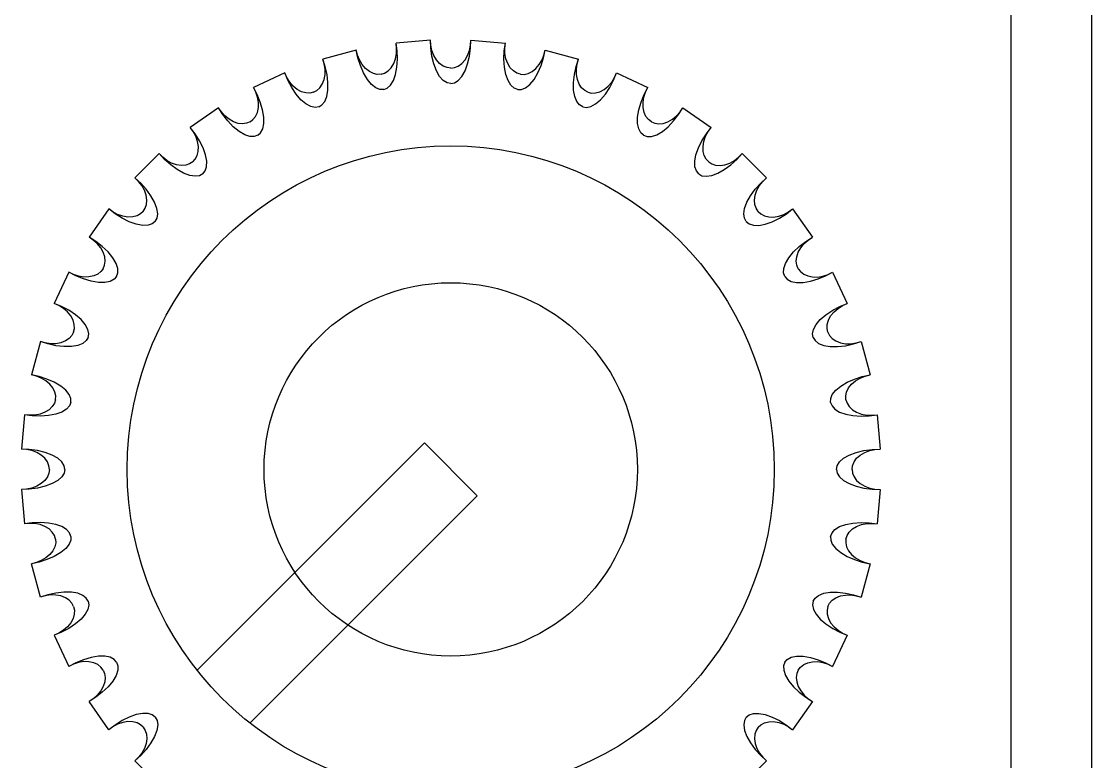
# Model space of a CAD drawing. Extents: x -615 to 711, y 0 to 128.
# Drawn here: x 43.4 to 60.6, y 28.8 to 40.7 of the extents above; entities that cross this region are included whole.
import ezdxf

# ---------------------------------------------------------------- set-up
doc = ezdxf.new("R2010")
doc.units = 0
doc.layers.add('DXF_EG_PANEL_1_0_MODEL_DX0', color=7, linetype='CONTINUOUS')
doc.layers.add('LAYER1', color=7, linetype='CONTINUOUS')

msp = doc.modelspace()

# ---------------------------------------------------------------- linework, layer by layer
at = {"layer": 'DXF_EG_PANEL_1_0_MODEL_DX0', "color": 178}
msp.add_line((60.6, 128.5), (60.6, 0), dxfattribs=at)
at = {"layer": 'LAYER1', "color": 7}
msp.add_line((59.3, 116.5), (59.3, 12), dxfattribs=at)
at = {"layer": 'LAYER1', "color": 178}
for p, q in [((49.975, 40.4), (49.422, 40.352)), ((49.975, 40.4), (49.422, 40.352)), ((50.625, 40.4), (51.178, 40.352)), ((50.625, 40.4), (51.178, 40.352)), ((48.782, 40.239), (48.245, 40.095)), ((48.782, 40.239), (48.245, 40.095)), ((51.818, 40.239), (52.355, 40.095)), ((51.818, 40.239), (52.355, 40.095)), ((47.635, 39.873), (47.131, 39.638)), ((47.635, 39.873), (47.131, 39.638)), ((52.965, 39.873), (53.469, 39.638)), ((52.965, 39.873), (53.469, 39.638)), ((46.569, 39.313), (46.114, 38.995)), ((46.569, 39.313), (46.114, 38.995)), ((54.031, 39.313), (54.486, 38.995)), ((54.031, 39.313), (54.486, 38.995)), ((45.616, 38.577), (45.223, 38.184)), ((45.616, 38.577), (45.223, 38.184)), ((54.984, 38.577), (55.377, 38.184)), ((54.984, 38.577), (55.377, 38.184)), ((44.805, 37.686), (44.487, 37.231)), ((44.805, 37.686), (44.487, 37.231)), ((55.795, 37.686), (56.113, 37.231)), ((55.795, 37.686), (56.113, 37.231)), ((44.162, 36.669), (43.927, 36.165)), ((44.162, 36.669), (43.927, 36.165)), ((56.438, 36.669), (56.673, 36.165)), ((56.438, 36.669), (56.673, 36.165)), ((43.705, 35.555), (43.561, 35.018)), ((43.705, 35.555), (43.561, 35.018)), ((56.895, 35.555), (57.039, 35.018)), ((56.895, 35.555), (57.039, 35.018)), ((43.448, 34.378), (43.4, 33.825)), ((43.448, 34.378), (43.4, 33.825)), ((57.152, 34.378), (57.2, 33.825)), ((57.152, 34.378), (57.2, 33.825)), ((49.876, 33.924), (46.223, 30.272)), ((49.876, 33.924), (50.724, 33.076)), ((43.4, 33.175), (43.448, 32.622)), ((43.4, 33.175), (43.448, 32.622)), ((50.724, 33.076), (47.072, 29.423)), ((57.2, 33.175), (57.152, 32.622)), ((57.2, 33.175), (57.152, 32.622)), ((43.705, 31.445), (43.561, 31.982)), ((43.705, 31.445), (43.561, 31.982)), ((57.039, 31.982), (56.895, 31.445)), ((57.039, 31.982), (56.895, 31.445)), ((43.927, 30.835), (44.162, 30.331)), ((43.927, 30.835), (44.162, 30.331)), ((56.673, 30.835), (56.438, 30.331)), ((56.673, 30.835), (56.438, 30.331)), ((44.805, 29.314), (44.487, 29.769)), ((44.805, 29.314), (44.487, 29.769)), ((56.113, 29.769), (55.795, 29.314)), ((56.113, 29.769), (55.795, 29.314)), ((45.616, 28.423), (45.223, 28.816)), ((45.616, 28.423), (45.223, 28.816)), ((55.377, 28.816), (54.984, 28.423)), ((55.377, 28.816), (54.984, 28.423))]:
    msp.add_line(p, q, dxfattribs=at)
for points in [[(49.18, 39.852, 0), (49.237, 39.87, 0), (49.292, 39.904, 0), (49.342, 39.955, 0), (49.383, 40.022, 0), (49.412, 40.1, 0), (49.428, 40.185, 0), (49.431, 40.27, 0), (49.422, 40.352, 0)], [(49.18, 39.852, 0), (49.237, 39.87, 0), (49.292, 39.904, 0), (49.342, 39.955, 0), (49.383, 40.022, 0), (49.412, 40.1, 0), (49.428, 40.185, 0), (49.431, 40.27, 0), (49.422, 40.352, 0)], [(49.223, 39.606, 0), (49.28, 39.628, 0), (49.333, 39.675, 0), (49.379, 39.749, 0), (49.414, 39.848, 0), (49.436, 39.965, 0), (49.444, 40.094, 0), (49.439, 40.225, 0), (49.422, 40.352, 0)], [(49.223, 39.606, 0), (49.28, 39.628, 0), (49.333, 39.675, 0), (49.379, 39.749, 0), (49.414, 39.848, 0), (49.436, 39.965, 0), (49.444, 40.094, 0), (49.439, 40.225, 0), (49.422, 40.352, 0)], [(50.3, 39.7, 0), (50.241, 39.712, 0), (50.18, 39.749, 0), (50.122, 39.814, 0), (50.07, 39.905, 0), (50.028, 40.017, 0), (49.998, 40.142, 0), (49.98, 40.273, 0), (49.975, 40.4, 0)], [(50.3, 39.95, 0), (50.241, 39.958, 0), (50.18, 39.982, 0), (50.122, 40.023, 0), (50.07, 40.082, 0), (50.028, 40.154, 0), (49.998, 40.234, 0), (49.98, 40.318, 0), (49.975, 40.4, 0)], [(50.3, 39.7, 0), (50.241, 39.712, 0), (50.18, 39.749, 0), (50.122, 39.814, 0), (50.07, 39.905, 0), (50.028, 40.017, 0), (49.998, 40.142, 0), (49.98, 40.273, 0), (49.975, 40.4, 0)], [(50.3, 39.95, 0), (50.241, 39.958, 0), (50.18, 39.982, 0), (50.122, 40.023, 0), (50.07, 40.082, 0), (50.028, 40.154, 0), (49.998, 40.234, 0), (49.98, 40.318, 0), (49.975, 40.4, 0)], [(50.3, 39.7, 0), (50.359, 39.712, 0), (50.42, 39.749, 0), (50.478, 39.814, 0), (50.53, 39.905, 0), (50.572, 40.017, 0), (50.602, 40.142, 0), (50.62, 40.273, 0), (50.625, 40.4, 0)], [(50.3, 39.95, 0), (50.359, 39.958, 0), (50.42, 39.982, 0), (50.478, 40.023, 0), (50.53, 40.082, 0), (50.572, 40.154, 0), (50.602, 40.234, 0), (50.62, 40.318, 0), (50.625, 40.4, 0)], [(50.3, 39.7, 0), (50.359, 39.712, 0), (50.42, 39.749, 0), (50.478, 39.814, 0), (50.53, 39.905, 0), (50.572, 40.017, 0), (50.602, 40.142, 0), (50.62, 40.273, 0), (50.625, 40.4, 0)], [(50.3, 39.95, 0), (50.359, 39.958, 0), (50.42, 39.982, 0), (50.478, 40.023, 0), (50.53, 40.082, 0), (50.572, 40.154, 0), (50.602, 40.234, 0), (50.62, 40.318, 0), (50.625, 40.4, 0)], [(51.377, 39.606, 0), (51.32, 39.628, 0), (51.267, 39.675, 0), (51.221, 39.749, 0), (51.186, 39.848, 0), (51.164, 39.965, 0), (51.156, 40.094, 0), (51.161, 40.225, 0), (51.178, 40.352, 0)], [(51.377, 39.606, 0), (51.32, 39.628, 0), (51.267, 39.675, 0), (51.221, 39.749, 0), (51.186, 39.848, 0), (51.164, 39.965, 0), (51.156, 40.094, 0), (51.161, 40.225, 0), (51.178, 40.352, 0)], [(51.42, 39.852, 0), (51.363, 39.87, 0), (51.308, 39.904, 0), (51.258, 39.955, 0), (51.217, 40.022, 0), (51.188, 40.1, 0), (51.172, 40.185, 0), (51.169, 40.27, 0), (51.178, 40.352, 0)], [(51.42, 39.852, 0), (51.363, 39.87, 0), (51.308, 39.904, 0), (51.258, 39.955, 0), (51.217, 40.022, 0), (51.188, 40.1, 0), (51.172, 40.185, 0), (51.169, 40.27, 0), (51.178, 40.352, 0)], [(48.094, 39.561, 0), (48.147, 39.588, 0), (48.196, 39.632, 0), (48.236, 39.691, 0), (48.265, 39.764, 0), (48.28, 39.846, 0), (48.281, 39.932, 0), (48.268, 40.016, 0), (48.245, 40.095, 0)], [(48.094, 39.561, 0), (48.147, 39.588, 0), (48.196, 39.632, 0), (48.236, 39.691, 0), (48.265, 39.764, 0), (48.28, 39.846, 0), (48.281, 39.932, 0), (48.268, 40.016, 0), (48.245, 40.095, 0)], [(48.179, 39.326, 0), (48.231, 39.357, 0), (48.275, 39.413, 0), (48.308, 39.494, 0), (48.325, 39.597, 0), (48.327, 39.717, 0), (48.312, 39.845, 0), (48.284, 39.974, 0), (48.245, 40.095, 0)], [(48.179, 39.326, 0), (48.231, 39.357, 0), (48.275, 39.413, 0), (48.308, 39.494, 0), (48.325, 39.597, 0), (48.327, 39.717, 0), (48.312, 39.845, 0), (48.284, 39.974, 0), (48.245, 40.095, 0)], [(49.223, 39.606, 0), (49.163, 39.607, 0), (49.097, 39.633, 0), (49.028, 39.687, 0), (48.961, 39.768, 0), (48.9, 39.871, 0), (48.849, 39.989, 0), (48.809, 40.114, 0), (48.782, 40.239, 0)], [(49.18, 39.852, 0), (49.12, 39.849, 0), (49.057, 39.862, 0), (48.992, 39.893, 0), (48.931, 39.942, 0), (48.877, 40.006, 0), (48.833, 40.08, 0), (48.801, 40.159, 0), (48.782, 40.239, 0)], [(49.223, 39.606, 0), (49.163, 39.607, 0), (49.097, 39.633, 0), (49.028, 39.687, 0), (48.961, 39.768, 0), (48.9, 39.871, 0), (48.849, 39.989, 0), (48.809, 40.114, 0), (48.782, 40.239, 0)], [(49.18, 39.852, 0), (49.12, 39.849, 0), (49.057, 39.862, 0), (48.992, 39.893, 0), (48.931, 39.942, 0), (48.877, 40.006, 0), (48.833, 40.08, 0), (48.801, 40.159, 0), (48.782, 40.239, 0)], [(51.377, 39.606, 0), (51.437, 39.607, 0), (51.503, 39.633, 0), (51.572, 39.687, 0), (51.639, 39.768, 0), (51.7, 39.871, 0), (51.751, 39.989, 0), (51.791, 40.114, 0), (51.818, 40.239, 0)], [(51.377, 39.606, 0), (51.437, 39.607, 0), (51.503, 39.633, 0), (51.572, 39.687, 0), (51.639, 39.768, 0), (51.7, 39.871, 0), (51.751, 39.989, 0), (51.791, 40.114, 0), (51.818, 40.239, 0)], [(51.42, 39.852, 0), (51.48, 39.849, 0), (51.543, 39.862, 0), (51.608, 39.893, 0), (51.669, 39.942, 0), (51.723, 40.006, 0), (51.767, 40.08, 0), (51.799, 40.159, 0), (51.818, 40.239, 0)], [(51.42, 39.852, 0), (51.48, 39.849, 0), (51.543, 39.862, 0), (51.608, 39.893, 0), (51.669, 39.942, 0), (51.723, 40.006, 0), (51.767, 40.08, 0), (51.799, 40.159, 0), (51.818, 40.239, 0)], [(52.421, 39.326, 0), (52.369, 39.357, 0), (52.325, 39.413, 0), (52.292, 39.494, 0), (52.275, 39.597, 0), (52.273, 39.717, 0), (52.288, 39.845, 0), (52.316, 39.974, 0), (52.355, 40.095, 0)], [(52.421, 39.326, 0), (52.369, 39.357, 0), (52.325, 39.413, 0), (52.292, 39.494, 0), (52.275, 39.597, 0), (52.273, 39.717, 0), (52.288, 39.845, 0), (52.316, 39.974, 0), (52.355, 40.095, 0)], [(52.506, 39.561, 0), (52.453, 39.588, 0), (52.404, 39.632, 0), (52.364, 39.691, 0), (52.335, 39.764, 0), (52.32, 39.846, 0), (52.319, 39.932, 0), (52.332, 40.016, 0), (52.355, 40.095, 0)], [(52.506, 39.561, 0), (52.453, 39.588, 0), (52.404, 39.632, 0), (52.364, 39.691, 0), (52.335, 39.764, 0), (52.32, 39.846, 0), (52.319, 39.932, 0), (52.332, 40.016, 0), (52.355, 40.095, 0)], [(48.179, 39.326, 0), (48.12, 39.317, 0), (48.05, 39.331, 0), (47.973, 39.373, 0), (47.893, 39.44, 0), (47.815, 39.531, 0), (47.744, 39.639, 0), (47.683, 39.755, 0), (47.635, 39.873, 0)], [(48.094, 39.561, 0), (48.036, 39.548, 0), (47.971, 39.55, 0), (47.902, 39.569, 0), (47.833, 39.606, 0), (47.769, 39.66, 0), (47.713, 39.725, 0), (47.668, 39.798, 0), (47.635, 39.873, 0)], [(48.179, 39.326, 0), (48.12, 39.317, 0), (48.05, 39.331, 0), (47.973, 39.373, 0), (47.893, 39.44, 0), (47.815, 39.531, 0), (47.744, 39.639, 0), (47.683, 39.755, 0), (47.635, 39.873, 0)], [(48.094, 39.561, 0), (48.036, 39.548, 0), (47.971, 39.55, 0), (47.902, 39.569, 0), (47.833, 39.606, 0), (47.769, 39.66, 0), (47.713, 39.725, 0), (47.668, 39.798, 0), (47.635, 39.873, 0)], [(52.421, 39.326, 0), (52.48, 39.317, 0), (52.55, 39.331, 0), (52.627, 39.373, 0), (52.707, 39.44, 0), (52.785, 39.531, 0), (52.856, 39.639, 0), (52.917, 39.755, 0), (52.965, 39.873, 0)], [(52.421, 39.326, 0), (52.48, 39.317, 0), (52.55, 39.331, 0), (52.627, 39.373, 0), (52.707, 39.44, 0), (52.785, 39.531, 0), (52.856, 39.639, 0), (52.917, 39.755, 0), (52.965, 39.873, 0)], [(52.506, 39.561, 0), (52.564, 39.548, 0), (52.629, 39.55, 0), (52.698, 39.569, 0), (52.767, 39.606, 0), (52.831, 39.66, 0), (52.887, 39.725, 0), (52.932, 39.798, 0), (52.965, 39.873, 0)], [(52.506, 39.561, 0), (52.564, 39.548, 0), (52.629, 39.55, 0), (52.698, 39.569, 0), (52.767, 39.606, 0), (52.831, 39.66, 0), (52.887, 39.725, 0), (52.932, 39.798, 0), (52.965, 39.873, 0)], [(47.075, 39.086, 0), (47.122, 39.122, 0), (47.163, 39.173, 0), (47.192, 39.238, 0), (47.208, 39.315, 0), (47.209, 39.398, 0), (47.194, 39.483, 0), (47.168, 39.564, 0), (47.131, 39.638, 0)], [(47.075, 39.086, 0), (47.122, 39.122, 0), (47.163, 39.173, 0), (47.192, 39.238, 0), (47.208, 39.315, 0), (47.209, 39.398, 0), (47.194, 39.483, 0), (47.168, 39.564, 0), (47.131, 39.638, 0)], [(47.2, 38.869, 0), (47.245, 38.909, 0), (47.279, 38.972, 0), (47.297, 39.057, 0), (47.296, 39.162, 0), (47.277, 39.28, 0), (47.24, 39.404, 0), (47.19, 39.525, 0), (47.131, 39.638, 0)], [(47.2, 38.869, 0), (47.245, 38.909, 0), (47.279, 38.972, 0), (47.297, 39.057, 0), (47.296, 39.162, 0), (47.277, 39.28, 0), (47.24, 39.404, 0), (47.19, 39.525, 0), (47.131, 39.638, 0)], [(53.4, 38.869, 0), (53.355, 38.909, 0), (53.321, 38.972, 0), (53.303, 39.057, 0), (53.304, 39.162, 0), (53.323, 39.28, 0), (53.36, 39.404, 0), (53.41, 39.525, 0), (53.469, 39.638, 0)], [(53.4, 38.869, 0), (53.355, 38.909, 0), (53.321, 38.972, 0), (53.303, 39.057, 0), (53.304, 39.162, 0), (53.323, 39.28, 0), (53.36, 39.404, 0), (53.41, 39.525, 0), (53.469, 39.638, 0)], [(53.525, 39.086, 0), (53.478, 39.122, 0), (53.437, 39.173, 0), (53.408, 39.238, 0), (53.392, 39.315, 0), (53.391, 39.398, 0), (53.406, 39.483, 0), (53.432, 39.564, 0), (53.469, 39.638, 0)], [(53.525, 39.086, 0), (53.478, 39.122, 0), (53.437, 39.173, 0), (53.408, 39.238, 0), (53.392, 39.315, 0), (53.391, 39.398, 0), (53.406, 39.483, 0), (53.432, 39.564, 0), (53.469, 39.638, 0)], [(47.2, 38.869, 0), (47.143, 38.85, 0), (47.072, 38.852, 0), (46.989, 38.879, 0), (46.898, 38.932, 0), (46.806, 39.008, 0), (46.717, 39.101, 0), (46.637, 39.206, 0), (46.569, 39.313, 0)], [(47.075, 39.086, 0), (47.02, 39.063, 0), (46.956, 39.053, 0), (46.884, 39.061, 0), (46.81, 39.085, 0), (46.738, 39.126, 0), (46.671, 39.181, 0), (46.614, 39.245, 0), (46.569, 39.313, 0)], [(47.2, 38.869, 0), (47.143, 38.85, 0), (47.072, 38.852, 0), (46.989, 38.879, 0), (46.898, 38.932, 0), (46.806, 39.008, 0), (46.717, 39.101, 0), (46.637, 39.206, 0), (46.569, 39.313, 0)], [(47.075, 39.086, 0), (47.02, 39.063, 0), (46.956, 39.053, 0), (46.884, 39.061, 0), (46.81, 39.085, 0), (46.738, 39.126, 0), (46.671, 39.181, 0), (46.614, 39.245, 0), (46.569, 39.313, 0)], [(53.4, 38.869, 0), (53.457, 38.85, 0), (53.528, 38.852, 0), (53.611, 38.879, 0), (53.702, 38.932, 0), (53.794, 39.008, 0), (53.883, 39.101, 0), (53.963, 39.206, 0), (54.031, 39.313, 0)], [(53.4, 38.869, 0), (53.457, 38.85, 0), (53.528, 38.852, 0), (53.611, 38.879, 0), (53.702, 38.932, 0), (53.794, 39.008, 0), (53.883, 39.101, 0), (53.963, 39.206, 0), (54.031, 39.313, 0)], [(53.525, 39.086, 0), (53.58, 39.063, 0), (53.644, 39.053, 0), (53.716, 39.061, 0), (53.79, 39.085, 0), (53.862, 39.126, 0), (53.929, 39.181, 0), (53.986, 39.245, 0), (54.031, 39.313, 0)], [(53.525, 39.086, 0), (53.58, 39.063, 0), (53.644, 39.053, 0), (53.716, 39.061, 0), (53.79, 39.085, 0), (53.862, 39.126, 0), (53.929, 39.181, 0), (53.986, 39.245, 0), (54.031, 39.313, 0)], [(46.315, 38.249, 0), (46.352, 38.296, 0), (46.375, 38.364, 0), (46.378, 38.451, 0), (46.359, 38.554, 0), (46.319, 38.667, 0), (46.262, 38.783, 0), (46.191, 38.894, 0), (46.114, 38.995, 0)], [(46.154, 38.441, 0), (46.194, 38.485, 0), (46.225, 38.542, 0), (46.243, 38.611, 0), (46.245, 38.69, 0), (46.231, 38.772, 0), (46.203, 38.853, 0), (46.162, 38.928, 0), (46.114, 38.995, 0)], [(46.315, 38.249, 0), (46.352, 38.296, 0), (46.375, 38.364, 0), (46.378, 38.451, 0), (46.359, 38.554, 0), (46.319, 38.667, 0), (46.262, 38.783, 0), (46.191, 38.894, 0), (46.114, 38.995, 0)], [(46.154, 38.441, 0), (46.194, 38.485, 0), (46.225, 38.542, 0), (46.243, 38.611, 0), (46.245, 38.69, 0), (46.231, 38.772, 0), (46.203, 38.853, 0), (46.162, 38.928, 0), (46.114, 38.995, 0)], [(54.285, 38.249, 0), (54.248, 38.296, 0), (54.225, 38.364, 0), (54.222, 38.451, 0), (54.241, 38.554, 0), (54.281, 38.667, 0), (54.338, 38.783, 0), (54.409, 38.894, 0), (54.486, 38.995, 0)], [(54.285, 38.249, 0), (54.248, 38.296, 0), (54.225, 38.364, 0), (54.222, 38.451, 0), (54.241, 38.554, 0), (54.281, 38.667, 0), (54.338, 38.783, 0), (54.409, 38.894, 0), (54.486, 38.995, 0)], [(54.446, 38.441, 0), (54.406, 38.485, 0), (54.375, 38.542, 0), (54.357, 38.611, 0), (54.355, 38.69, 0), (54.369, 38.772, 0), (54.397, 38.853, 0), (54.438, 38.928, 0), (54.486, 38.995, 0)], [(54.446, 38.441, 0), (54.406, 38.485, 0), (54.375, 38.542, 0), (54.357, 38.611, 0), (54.355, 38.69, 0), (54.369, 38.772, 0), (54.397, 38.853, 0), (54.438, 38.928, 0), (54.486, 38.995, 0)], [(46.315, 38.249, 0), (46.262, 38.22, 0), (46.192, 38.21, 0), (46.105, 38.223, 0), (46.007, 38.259, 0), (45.903, 38.318, 0), (45.799, 38.394, 0), (45.702, 38.483, 0), (45.616, 38.577, 0)], [(46.154, 38.441, 0), (46.104, 38.409, 0), (46.042, 38.388, 0), (45.971, 38.383, 0), (45.893, 38.394, 0), (45.815, 38.422, 0), (45.74, 38.465, 0), (45.673, 38.518, 0), (45.616, 38.577, 0)], [(46.315, 38.249, 0), (46.262, 38.22, 0), (46.192, 38.21, 0), (46.105, 38.223, 0), (46.007, 38.259, 0), (45.903, 38.318, 0), (45.799, 38.394, 0), (45.702, 38.483, 0), (45.616, 38.577, 0)], [(46.154, 38.441, 0), (46.104, 38.409, 0), (46.042, 38.388, 0), (45.971, 38.383, 0), (45.893, 38.394, 0), (45.815, 38.422, 0), (45.74, 38.465, 0), (45.673, 38.518, 0), (45.616, 38.577, 0)], [(54.285, 38.249, 0), (54.338, 38.22, 0), (54.408, 38.21, 0), (54.495, 38.223, 0), (54.593, 38.259, 0), (54.697, 38.318, 0), (54.801, 38.394, 0), (54.898, 38.483, 0), (54.984, 38.577, 0)], [(54.285, 38.249, 0), (54.338, 38.22, 0), (54.408, 38.21, 0), (54.495, 38.223, 0), (54.593, 38.259, 0), (54.697, 38.318, 0), (54.801, 38.394, 0), (54.898, 38.483, 0), (54.984, 38.577, 0)], [(54.446, 38.441, 0), (54.496, 38.409, 0), (54.558, 38.388, 0), (54.629, 38.383, 0), (54.707, 38.394, 0), (54.785, 38.422, 0), (54.86, 38.465, 0), (54.927, 38.518, 0), (54.984, 38.577, 0)], [(54.446, 38.441, 0), (54.496, 38.409, 0), (54.558, 38.388, 0), (54.629, 38.383, 0), (54.707, 38.394, 0), (54.785, 38.422, 0), (54.86, 38.465, 0), (54.927, 38.518, 0), (54.984, 38.577, 0)], [(45.551, 37.485, 0), (45.58, 37.538, 0), (45.59, 37.608, 0), (45.577, 37.695, 0), (45.541, 37.793, 0), (45.482, 37.897, 0), (45.406, 38.001, 0), (45.317, 38.098, 0), (45.223, 38.184, 0)], [(45.359, 37.646, 0), (45.391, 37.696, 0), (45.412, 37.758, 0), (45.417, 37.829, 0), (45.406, 37.907, 0), (45.378, 37.985, 0), (45.335, 38.06, 0), (45.282, 38.127, 0), (45.223, 38.184, 0)], [(45.551, 37.485, 0), (45.58, 37.538, 0), (45.59, 37.608, 0), (45.577, 37.695, 0), (45.541, 37.793, 0), (45.482, 37.897, 0), (45.406, 38.001, 0), (45.317, 38.098, 0), (45.223, 38.184, 0)], [(45.359, 37.646, 0), (45.391, 37.696, 0), (45.412, 37.758, 0), (45.417, 37.829, 0), (45.406, 37.907, 0), (45.378, 37.985, 0), (45.335, 38.06, 0), (45.282, 38.127, 0), (45.223, 38.184, 0)], [(55.049, 37.485, 0), (55.02, 37.538, 0), (55.01, 37.608, 0), (55.023, 37.695, 0), (55.059, 37.793, 0), (55.118, 37.897, 0), (55.194, 38.001, 0), (55.283, 38.098, 0), (55.377, 38.184, 0)], [(55.049, 37.485, 0), (55.02, 37.538, 0), (55.01, 37.608, 0), (55.023, 37.695, 0), (55.059, 37.793, 0), (55.118, 37.897, 0), (55.194, 38.001, 0), (55.283, 38.098, 0), (55.377, 38.184, 0)], [(55.241, 37.646, 0), (55.209, 37.696, 0), (55.188, 37.758, 0), (55.183, 37.829, 0), (55.194, 37.907, 0), (55.222, 37.985, 0), (55.265, 38.06, 0), (55.318, 38.127, 0), (55.377, 38.184, 0)], [(55.241, 37.646, 0), (55.209, 37.696, 0), (55.188, 37.758, 0), (55.183, 37.829, 0), (55.194, 37.907, 0), (55.222, 37.985, 0), (55.265, 38.06, 0), (55.318, 38.127, 0), (55.377, 38.184, 0)], [(45.551, 37.485, 0), (45.504, 37.448, 0), (45.436, 37.425, 0), (45.349, 37.422, 0), (45.246, 37.441, 0), (45.133, 37.481, 0), (45.017, 37.538, 0), (44.906, 37.609, 0), (44.805, 37.686, 0)], [(45.359, 37.646, 0), (45.315, 37.606, 0), (45.258, 37.575, 0), (45.189, 37.557, 0), (45.11, 37.555, 0), (45.028, 37.569, 0), (44.947, 37.597, 0), (44.872, 37.638, 0), (44.805, 37.686, 0)], [(45.551, 37.485, 0), (45.504, 37.448, 0), (45.436, 37.425, 0), (45.349, 37.422, 0), (45.246, 37.441, 0), (45.133, 37.481, 0), (45.017, 37.538, 0), (44.906, 37.609, 0), (44.805, 37.686, 0)], [(45.359, 37.646, 0), (45.315, 37.606, 0), (45.258, 37.575, 0), (45.189, 37.557, 0), (45.11, 37.555, 0), (45.028, 37.569, 0), (44.947, 37.597, 0), (44.872, 37.638, 0), (44.805, 37.686, 0)], [(55.049, 37.485, 0), (55.096, 37.448, 0), (55.164, 37.425, 0), (55.251, 37.422, 0), (55.354, 37.441, 0), (55.467, 37.481, 0), (55.583, 37.538, 0), (55.694, 37.609, 0), (55.795, 37.686, 0)], [(55.049, 37.485, 0), (55.096, 37.448, 0), (55.164, 37.425, 0), (55.251, 37.422, 0), (55.354, 37.441, 0), (55.467, 37.481, 0), (55.583, 37.538, 0), (55.694, 37.609, 0), (55.795, 37.686, 0)], [(55.241, 37.646, 0), (55.285, 37.606, 0), (55.342, 37.575, 0), (55.411, 37.557, 0), (55.49, 37.555, 0), (55.572, 37.569, 0), (55.653, 37.597, 0), (55.728, 37.638, 0), (55.795, 37.686, 0)], [(55.241, 37.646, 0), (55.285, 37.606, 0), (55.342, 37.575, 0), (55.411, 37.557, 0), (55.49, 37.555, 0), (55.572, 37.569, 0), (55.653, 37.597, 0), (55.728, 37.638, 0), (55.795, 37.686, 0)], [(44.931, 36.6, 0), (44.95, 36.657, 0), (44.948, 36.728, 0), (44.921, 36.811, 0), (44.868, 36.902, 0), (44.792, 36.994, 0), (44.699, 37.083, 0), (44.594, 37.163, 0), (44.487, 37.231, 0)], [(44.714, 36.725, 0), (44.737, 36.78, 0), (44.747, 36.844, 0), (44.739, 36.916, 0), (44.715, 36.99, 0), (44.674, 37.062, 0), (44.619, 37.129, 0), (44.555, 37.186, 0), (44.487, 37.231, 0)], [(44.931, 36.6, 0), (44.95, 36.657, 0), (44.948, 36.728, 0), (44.921, 36.811, 0), (44.868, 36.902, 0), (44.792, 36.994, 0), (44.699, 37.083, 0), (44.594, 37.163, 0), (44.487, 37.231, 0)], [(44.714, 36.725, 0), (44.737, 36.78, 0), (44.747, 36.844, 0), (44.739, 36.916, 0), (44.715, 36.99, 0), (44.674, 37.062, 0), (44.619, 37.129, 0), (44.555, 37.186, 0), (44.487, 37.231, 0)], [(55.669, 36.6, 0), (55.65, 36.657, 0), (55.652, 36.728, 0), (55.679, 36.811, 0), (55.732, 36.902, 0), (55.808, 36.994, 0), (55.901, 37.083, 0), (56.006, 37.163, 0), (56.113, 37.231, 0)], [(55.669, 36.6, 0), (55.65, 36.657, 0), (55.652, 36.728, 0), (55.679, 36.811, 0), (55.732, 36.902, 0), (55.808, 36.994, 0), (55.901, 37.083, 0), (56.006, 37.163, 0), (56.113, 37.231, 0)], [(55.886, 36.725, 0), (55.863, 36.78, 0), (55.853, 36.844, 0), (55.861, 36.916, 0), (55.885, 36.99, 0), (55.926, 37.062, 0), (55.981, 37.129, 0), (56.045, 37.186, 0), (56.113, 37.231, 0)], [(55.886, 36.725, 0), (55.863, 36.78, 0), (55.853, 36.844, 0), (55.861, 36.916, 0), (55.885, 36.99, 0), (55.926, 37.062, 0), (55.981, 37.129, 0), (56.045, 37.186, 0), (56.113, 37.231, 0)], [(44.714, 36.725, 0), (44.678, 36.678, 0), (44.627, 36.637, 0), (44.562, 36.608, 0), (44.485, 36.592, 0), (44.402, 36.591, 0), (44.317, 36.606, 0), (44.236, 36.632, 0), (44.162, 36.669, 0)], [(44.714, 36.725, 0), (44.678, 36.678, 0), (44.627, 36.637, 0), (44.562, 36.608, 0), (44.485, 36.592, 0), (44.402, 36.591, 0), (44.317, 36.606, 0), (44.236, 36.632, 0), (44.162, 36.669, 0)], [(44.931, 36.6, 0), (44.891, 36.555, 0), (44.828, 36.521, 0), (44.743, 36.503, 0), (44.638, 36.504, 0), (44.52, 36.523, 0), (44.396, 36.56, 0), (44.275, 36.61, 0), (44.162, 36.669, 0)], [(44.931, 36.6, 0), (44.891, 36.555, 0), (44.828, 36.521, 0), (44.743, 36.503, 0), (44.638, 36.504, 0), (44.52, 36.523, 0), (44.396, 36.56, 0), (44.275, 36.61, 0), (44.162, 36.669, 0)], [(55.669, 36.6, 0), (55.709, 36.555, 0), (55.772, 36.521, 0), (55.857, 36.503, 0), (55.962, 36.504, 0), (56.08, 36.523, 0), (56.204, 36.56, 0), (56.325, 36.61, 0), (56.438, 36.669, 0)], [(55.669, 36.6, 0), (55.709, 36.555, 0), (55.772, 36.521, 0), (55.857, 36.503, 0), (55.962, 36.504, 0), (56.08, 36.523, 0), (56.204, 36.56, 0), (56.325, 36.61, 0), (56.438, 36.669, 0)], [(55.886, 36.725, 0), (55.922, 36.678, 0), (55.973, 36.637, 0), (56.038, 36.608, 0), (56.115, 36.592, 0), (56.198, 36.591, 0), (56.283, 36.606, 0), (56.364, 36.632, 0), (56.438, 36.669, 0)], [(55.886, 36.725, 0), (55.922, 36.678, 0), (55.973, 36.637, 0), (56.038, 36.608, 0), (56.115, 36.592, 0), (56.198, 36.591, 0), (56.283, 36.606, 0), (56.364, 36.632, 0), (56.438, 36.669, 0)], [(44.474, 35.621, 0), (44.483, 35.68, 0), (44.469, 35.75, 0), (44.427, 35.827, 0), (44.36, 35.907, 0), (44.269, 35.985, 0), (44.161, 36.056, 0), (44.045, 36.117, 0), (43.927, 36.165, 0)], [(44.239, 35.706, 0), (44.252, 35.764, 0), (44.25, 35.829, 0), (44.231, 35.898, 0), (44.194, 35.967, 0), (44.14, 36.031, 0), (44.075, 36.087, 0), (44.002, 36.132, 0), (43.927, 36.165, 0)], [(44.474, 35.621, 0), (44.483, 35.68, 0), (44.469, 35.75, 0), (44.427, 35.827, 0), (44.36, 35.907, 0), (44.269, 35.985, 0), (44.161, 36.056, 0), (44.045, 36.117, 0), (43.927, 36.165, 0)], [(44.239, 35.706, 0), (44.252, 35.764, 0), (44.25, 35.829, 0), (44.231, 35.898, 0), (44.194, 35.967, 0), (44.14, 36.031, 0), (44.075, 36.087, 0), (44.002, 36.132, 0), (43.927, 36.165, 0)], [(56.126, 35.621, 0), (56.117, 35.68, 0), (56.131, 35.75, 0), (56.173, 35.827, 0), (56.24, 35.907, 0), (56.331, 35.985, 0), (56.439, 36.056, 0), (56.555, 36.117, 0), (56.673, 36.165, 0)], [(56.126, 35.621, 0), (56.117, 35.68, 0), (56.131, 35.75, 0), (56.173, 35.827, 0), (56.24, 35.907, 0), (56.331, 35.985, 0), (56.439, 36.056, 0), (56.555, 36.117, 0), (56.673, 36.165, 0)], [(56.361, 35.706, 0), (56.348, 35.764, 0), (56.35, 35.829, 0), (56.369, 35.898, 0), (56.406, 35.967, 0), (56.46, 36.031, 0), (56.525, 36.087, 0), (56.598, 36.132, 0), (56.673, 36.165, 0)], [(56.361, 35.706, 0), (56.348, 35.764, 0), (56.35, 35.829, 0), (56.369, 35.898, 0), (56.406, 35.967, 0), (56.46, 36.031, 0), (56.525, 36.087, 0), (56.598, 36.132, 0), (56.673, 36.165, 0)], [(44.239, 35.706, 0), (44.212, 35.653, 0), (44.168, 35.604, 0), (44.109, 35.564, 0), (44.036, 35.535, 0), (43.954, 35.52, 0), (43.868, 35.519, 0), (43.784, 35.532, 0), (43.705, 35.555, 0)], [(44.239, 35.706, 0), (44.212, 35.653, 0), (44.168, 35.604, 0), (44.109, 35.564, 0), (44.036, 35.535, 0), (43.954, 35.52, 0), (43.868, 35.519, 0), (43.784, 35.532, 0), (43.705, 35.555, 0)], [(44.474, 35.621, 0), (44.443, 35.569, 0), (44.387, 35.525, 0), (44.306, 35.492, 0), (44.203, 35.475, 0), (44.083, 35.473, 0), (43.955, 35.488, 0), (43.826, 35.516, 0), (43.705, 35.555, 0)], [(44.474, 35.621, 0), (44.443, 35.569, 0), (44.387, 35.525, 0), (44.306, 35.492, 0), (44.203, 35.475, 0), (44.083, 35.473, 0), (43.955, 35.488, 0), (43.826, 35.516, 0), (43.705, 35.555, 0)], [(56.126, 35.621, 0), (56.157, 35.569, 0), (56.213, 35.525, 0), (56.294, 35.492, 0), (56.397, 35.475, 0), (56.517, 35.473, 0), (56.645, 35.488, 0), (56.774, 35.516, 0), (56.895, 35.555, 0)], [(56.126, 35.621, 0), (56.157, 35.569, 0), (56.213, 35.525, 0), (56.294, 35.492, 0), (56.397, 35.475, 0), (56.517, 35.473, 0), (56.645, 35.488, 0), (56.774, 35.516, 0), (56.895, 35.555, 0)], [(56.361, 35.706, 0), (56.388, 35.653, 0), (56.432, 35.604, 0), (56.491, 35.564, 0), (56.564, 35.535, 0), (56.646, 35.52, 0), (56.732, 35.519, 0), (56.816, 35.532, 0), (56.895, 35.555, 0)], [(56.361, 35.706, 0), (56.388, 35.653, 0), (56.432, 35.604, 0), (56.491, 35.564, 0), (56.564, 35.535, 0), (56.646, 35.52, 0), (56.732, 35.519, 0), (56.816, 35.532, 0), (56.895, 35.555, 0)], [(44.194, 34.577, 0), (44.193, 34.637, 0), (44.167, 34.703, 0), (44.113, 34.772, 0), (44.032, 34.839, 0), (43.929, 34.9, 0), (43.811, 34.951, 0), (43.686, 34.991, 0), (43.561, 35.018, 0)], [(43.948, 34.62, 0), (43.951, 34.68, 0), (43.938, 34.743, 0), (43.907, 34.808, 0), (43.858, 34.869, 0), (43.794, 34.923, 0), (43.72, 34.967, 0), (43.641, 34.999, 0), (43.561, 35.018, 0)], [(44.194, 34.577, 0), (44.193, 34.637, 0), (44.167, 34.703, 0), (44.113, 34.772, 0), (44.032, 34.839, 0), (43.929, 34.9, 0), (43.811, 34.951, 0), (43.686, 34.991, 0), (43.561, 35.018, 0)], [(43.948, 34.62, 0), (43.951, 34.68, 0), (43.938, 34.743, 0), (43.907, 34.808, 0), (43.858, 34.869, 0), (43.794, 34.923, 0), (43.72, 34.967, 0), (43.641, 34.999, 0), (43.561, 35.018, 0)], [(56.406, 34.577, 0), (56.407, 34.637, 0), (56.433, 34.703, 0), (56.487, 34.772, 0), (56.568, 34.839, 0), (56.671, 34.9, 0), (56.789, 34.951, 0), (56.914, 34.991, 0), (57.039, 35.018, 0)], [(56.406, 34.577, 0), (56.407, 34.637, 0), (56.433, 34.703, 0), (56.487, 34.772, 0), (56.568, 34.839, 0), (56.671, 34.9, 0), (56.789, 34.951, 0), (56.914, 34.991, 0), (57.039, 35.018, 0)], [(56.652, 34.62, 0), (56.649, 34.68, 0), (56.662, 34.743, 0), (56.693, 34.808, 0), (56.742, 34.869, 0), (56.806, 34.923, 0), (56.88, 34.967, 0), (56.959, 34.999, 0), (57.039, 35.018, 0)], [(56.652, 34.62, 0), (56.649, 34.68, 0), (56.662, 34.743, 0), (56.693, 34.808, 0), (56.742, 34.869, 0), (56.806, 34.923, 0), (56.88, 34.967, 0), (56.959, 34.999, 0), (57.039, 35.018, 0)], [(43.948, 34.62, 0), (43.93, 34.563, 0), (43.896, 34.508, 0), (43.845, 34.458, 0), (43.778, 34.417, 0), (43.7, 34.388, 0), (43.615, 34.372, 0), (43.53, 34.369, 0), (43.448, 34.378, 0)], [(43.948, 34.62, 0), (43.93, 34.563, 0), (43.896, 34.508, 0), (43.845, 34.458, 0), (43.778, 34.417, 0), (43.7, 34.388, 0), (43.615, 34.372, 0), (43.53, 34.369, 0), (43.448, 34.378, 0)], [(44.194, 34.577, 0), (44.172, 34.52, 0), (44.125, 34.467, 0), (44.051, 34.421, 0), (43.952, 34.386, 0), (43.835, 34.364, 0), (43.706, 34.356, 0), (43.575, 34.361, 0), (43.448, 34.378, 0)], [(44.194, 34.577, 0), (44.172, 34.52, 0), (44.125, 34.467, 0), (44.051, 34.421, 0), (43.952, 34.386, 0), (43.835, 34.364, 0), (43.706, 34.356, 0), (43.575, 34.361, 0), (43.448, 34.378, 0)], [(56.406, 34.577, 0), (56.428, 34.52, 0), (56.475, 34.467, 0), (56.549, 34.421, 0), (56.648, 34.386, 0), (56.765, 34.364, 0), (56.894, 34.356, 0), (57.025, 34.361, 0), (57.152, 34.378, 0)], [(56.406, 34.577, 0), (56.428, 34.52, 0), (56.475, 34.467, 0), (56.549, 34.421, 0), (56.648, 34.386, 0), (56.765, 34.364, 0), (56.894, 34.356, 0), (57.025, 34.361, 0), (57.152, 34.378, 0)], [(56.652, 34.62, 0), (56.67, 34.563, 0), (56.704, 34.508, 0), (56.755, 34.458, 0), (56.822, 34.417, 0), (56.9, 34.388, 0), (56.985, 34.372, 0), (57.07, 34.369, 0), (57.152, 34.378, 0)], [(56.652, 34.62, 0), (56.67, 34.563, 0), (56.704, 34.508, 0), (56.755, 34.458, 0), (56.822, 34.417, 0), (56.9, 34.388, 0), (56.985, 34.372, 0), (57.07, 34.369, 0), (57.152, 34.378, 0)], [(44.1, 33.5, 0), (44.088, 33.559, 0), (44.051, 33.62, 0), (43.986, 33.678, 0), (43.895, 33.73, 0), (43.783, 33.772, 0), (43.658, 33.802, 0), (43.527, 33.82, 0), (43.4, 33.825, 0)], [(43.85, 33.5, 0), (43.842, 33.559, 0), (43.818, 33.62, 0), (43.777, 33.678, 0), (43.718, 33.73, 0), (43.646, 33.772, 0), (43.566, 33.802, 0), (43.482, 33.82, 0), (43.4, 33.825, 0)], [(44.1, 33.5, 0), (44.088, 33.559, 0), (44.051, 33.62, 0), (43.986, 33.678, 0), (43.895, 33.73, 0), (43.783, 33.772, 0), (43.658, 33.802, 0), (43.527, 33.82, 0), (43.4, 33.825, 0)], [(43.85, 33.5, 0), (43.842, 33.559, 0), (43.818, 33.62, 0), (43.777, 33.678, 0), (43.718, 33.73, 0), (43.646, 33.772, 0), (43.566, 33.802, 0), (43.482, 33.82, 0), (43.4, 33.825, 0)], [(56.5, 33.5, 0), (56.512, 33.559, 0), (56.549, 33.62, 0), (56.614, 33.678, 0), (56.705, 33.73, 0), (56.817, 33.772, 0), (56.942, 33.802, 0), (57.073, 33.82, 0), (57.2, 33.825, 0)], [(56.5, 33.5, 0), (56.512, 33.559, 0), (56.549, 33.62, 0), (56.614, 33.678, 0), (56.705, 33.73, 0), (56.817, 33.772, 0), (56.942, 33.802, 0), (57.073, 33.82, 0), (57.2, 33.825, 0)], [(56.75, 33.5, 0), (56.758, 33.559, 0), (56.782, 33.62, 0), (56.823, 33.678, 0), (56.882, 33.73, 0), (56.954, 33.772, 0), (57.034, 33.802, 0), (57.118, 33.82, 0), (57.2, 33.825, 0)], [(56.75, 33.5, 0), (56.758, 33.559, 0), (56.782, 33.62, 0), (56.823, 33.678, 0), (56.882, 33.73, 0), (56.954, 33.772, 0), (57.034, 33.802, 0), (57.118, 33.82, 0), (57.2, 33.825, 0)], [(44.1, 33.5, 0), (44.088, 33.441, 0), (44.051, 33.38, 0), (43.986, 33.322, 0), (43.895, 33.27, 0), (43.783, 33.228, 0), (43.658, 33.198, 0), (43.527, 33.18, 0), (43.4, 33.175, 0)], [(43.85, 33.5, 0), (43.842, 33.441, 0), (43.818, 33.38, 0), (43.777, 33.322, 0), (43.718, 33.27, 0), (43.646, 33.228, 0), (43.566, 33.198, 0), (43.482, 33.18, 0), (43.4, 33.175, 0)], [(44.1, 33.5, 0), (44.088, 33.441, 0), (44.051, 33.38, 0), (43.986, 33.322, 0), (43.895, 33.27, 0), (43.783, 33.228, 0), (43.658, 33.198, 0), (43.527, 33.18, 0), (43.4, 33.175, 0)], [(43.85, 33.5, 0), (43.842, 33.441, 0), (43.818, 33.38, 0), (43.777, 33.322, 0), (43.718, 33.27, 0), (43.646, 33.228, 0), (43.566, 33.198, 0), (43.482, 33.18, 0), (43.4, 33.175, 0)], [(56.5, 33.5, 0), (56.512, 33.441, 0), (56.549, 33.38, 0), (56.614, 33.322, 0), (56.705, 33.27, 0), (56.817, 33.228, 0), (56.942, 33.198, 0), (57.073, 33.18, 0), (57.2, 33.175, 0)], [(56.5, 33.5, 0), (56.512, 33.441, 0), (56.549, 33.38, 0), (56.614, 33.322, 0), (56.705, 33.27, 0), (56.817, 33.228, 0), (56.942, 33.198, 0), (57.073, 33.18, 0), (57.2, 33.175, 0)], [(56.75, 33.5, 0), (56.758, 33.441, 0), (56.782, 33.38, 0), (56.823, 33.322, 0), (56.882, 33.27, 0), (56.954, 33.228, 0), (57.034, 33.198, 0), (57.118, 33.18, 0), (57.2, 33.175, 0)], [(56.75, 33.5, 0), (56.758, 33.441, 0), (56.782, 33.38, 0), (56.823, 33.322, 0), (56.882, 33.27, 0), (56.954, 33.228, 0), (57.034, 33.198, 0), (57.118, 33.18, 0), (57.2, 33.175, 0)], [(44.194, 32.423, 0), (44.172, 32.48, 0), (44.125, 32.533, 0), (44.051, 32.579, 0), (43.952, 32.614, 0), (43.835, 32.636, 0), (43.706, 32.644, 0), (43.575, 32.639, 0), (43.448, 32.622, 0)], [(44.194, 32.423, 0), (44.172, 32.48, 0), (44.125, 32.533, 0), (44.051, 32.579, 0), (43.952, 32.614, 0), (43.835, 32.636, 0), (43.706, 32.644, 0), (43.575, 32.639, 0), (43.448, 32.622, 0)], [(43.948, 32.38, 0), (43.93, 32.437, 0), (43.896, 32.492, 0), (43.845, 32.542, 0), (43.778, 32.583, 0), (43.7, 32.612, 0), (43.615, 32.628, 0), (43.53, 32.631, 0), (43.448, 32.622, 0)], [(43.948, 32.38, 0), (43.93, 32.437, 0), (43.896, 32.492, 0), (43.845, 32.542, 0), (43.778, 32.583, 0), (43.7, 32.612, 0), (43.615, 32.628, 0), (43.53, 32.631, 0), (43.448, 32.622, 0)], [(56.406, 32.423, 0), (56.428, 32.48, 0), (56.475, 32.533, 0), (56.549, 32.579, 0), (56.648, 32.614, 0), (56.765, 32.636, 0), (56.894, 32.644, 0), (57.025, 32.639, 0), (57.152, 32.622, 0)], [(56.406, 32.423, 0), (56.428, 32.48, 0), (56.475, 32.533, 0), (56.549, 32.579, 0), (56.648, 32.614, 0), (56.765, 32.636, 0), (56.894, 32.644, 0), (57.025, 32.639, 0), (57.152, 32.622, 0)], [(56.652, 32.38, 0), (56.67, 32.437, 0), (56.704, 32.492, 0), (56.755, 32.542, 0), (56.822, 32.583, 0), (56.9, 32.612, 0), (56.985, 32.628, 0), (57.07, 32.631, 0), (57.152, 32.622, 0)], [(56.652, 32.38, 0), (56.67, 32.437, 0), (56.704, 32.492, 0), (56.755, 32.542, 0), (56.822, 32.583, 0), (56.9, 32.612, 0), (56.985, 32.628, 0), (57.07, 32.631, 0), (57.152, 32.622, 0)], [(44.194, 32.423, 0), (44.193, 32.363, 0), (44.167, 32.297, 0), (44.113, 32.228, 0), (44.032, 32.161, 0), (43.929, 32.1, 0), (43.811, 32.049, 0), (43.686, 32.009, 0), (43.561, 31.982, 0)], [(44.194, 32.423, 0), (44.193, 32.363, 0), (44.167, 32.297, 0), (44.113, 32.228, 0), (44.032, 32.161, 0), (43.929, 32.1, 0), (43.811, 32.049, 0), (43.686, 32.009, 0), (43.561, 31.982, 0)], [(43.948, 32.38, 0), (43.951, 32.32, 0), (43.938, 32.257, 0), (43.907, 32.192, 0), (43.858, 32.131, 0), (43.794, 32.077, 0), (43.72, 32.033, 0), (43.641, 32.001, 0), (43.561, 31.982, 0)], [(43.948, 32.38, 0), (43.951, 32.32, 0), (43.938, 32.257, 0), (43.907, 32.192, 0), (43.858, 32.131, 0), (43.794, 32.077, 0), (43.72, 32.033, 0), (43.641, 32.001, 0), (43.561, 31.982, 0)], [(56.406, 32.423, 0), (56.407, 32.363, 0), (56.433, 32.297, 0), (56.487, 32.228, 0), (56.568, 32.161, 0), (56.671, 32.1, 0), (56.789, 32.049, 0), (56.914, 32.009, 0), (57.039, 31.982, 0)], [(56.406, 32.423, 0), (56.407, 32.363, 0), (56.433, 32.297, 0), (56.487, 32.228, 0), (56.568, 32.161, 0), (56.671, 32.1, 0), (56.789, 32.049, 0), (56.914, 32.009, 0), (57.039, 31.982, 0)], [(56.652, 32.38, 0), (56.649, 32.32, 0), (56.662, 32.257, 0), (56.693, 32.192, 0), (56.742, 32.131, 0), (56.806, 32.077, 0), (56.88, 32.033, 0), (56.959, 32.001, 0), (57.039, 31.982, 0)], [(56.652, 32.38, 0), (56.649, 32.32, 0), (56.662, 32.257, 0), (56.693, 32.192, 0), (56.742, 32.131, 0), (56.806, 32.077, 0), (56.88, 32.033, 0), (56.959, 32.001, 0), (57.039, 31.982, 0)], [(44.474, 31.379, 0), (44.443, 31.431, 0), (44.387, 31.475, 0), (44.306, 31.508, 0), (44.203, 31.525, 0), (44.083, 31.527, 0), (43.955, 31.512, 0), (43.826, 31.484, 0), (43.705, 31.445, 0)], [(44.474, 31.379, 0), (44.443, 31.431, 0), (44.387, 31.475, 0), (44.306, 31.508, 0), (44.203, 31.525, 0), (44.083, 31.527, 0), (43.955, 31.512, 0), (43.826, 31.484, 0), (43.705, 31.445, 0)], [(44.239, 31.294, 0), (44.212, 31.347, 0), (44.168, 31.396, 0), (44.109, 31.436, 0), (44.036, 31.465, 0), (43.954, 31.48, 0), (43.868, 31.481, 0), (43.784, 31.468, 0), (43.705, 31.445, 0)], [(44.239, 31.294, 0), (44.212, 31.347, 0), (44.168, 31.396, 0), (44.109, 31.436, 0), (44.036, 31.465, 0), (43.954, 31.48, 0), (43.868, 31.481, 0), (43.784, 31.468, 0), (43.705, 31.445, 0)], [(56.126, 31.379, 0), (56.157, 31.431, 0), (56.213, 31.475, 0), (56.294, 31.508, 0), (56.397, 31.525, 0), (56.517, 31.527, 0), (56.645, 31.512, 0), (56.774, 31.484, 0), (56.895, 31.445, 0)], [(56.126, 31.379, 0), (56.157, 31.431, 0), (56.213, 31.475, 0), (56.294, 31.508, 0), (56.397, 31.525, 0), (56.517, 31.527, 0), (56.645, 31.512, 0), (56.774, 31.484, 0), (56.895, 31.445, 0)], [(56.361, 31.294, 0), (56.388, 31.347, 0), (56.432, 31.396, 0), (56.491, 31.436, 0), (56.564, 31.465, 0), (56.646, 31.48, 0), (56.732, 31.481, 0), (56.816, 31.468, 0), (56.895, 31.445, 0)], [(56.361, 31.294, 0), (56.388, 31.347, 0), (56.432, 31.396, 0), (56.491, 31.436, 0), (56.564, 31.465, 0), (56.646, 31.48, 0), (56.732, 31.481, 0), (56.816, 31.468, 0), (56.895, 31.445, 0)], [(44.474, 31.379, 0), (44.483, 31.32, 0), (44.469, 31.25, 0), (44.427, 31.173, 0), (44.36, 31.093, 0), (44.269, 31.015, 0), (44.161, 30.944, 0), (44.045, 30.883, 0), (43.927, 30.835, 0)], [(44.474, 31.379, 0), (44.483, 31.32, 0), (44.469, 31.25, 0), (44.427, 31.173, 0), (44.36, 31.093, 0), (44.269, 31.015, 0), (44.161, 30.944, 0), (44.045, 30.883, 0), (43.927, 30.835, 0)], [(56.126, 31.379, 0), (56.117, 31.32, 0), (56.131, 31.25, 0), (56.173, 31.173, 0), (56.24, 31.093, 0), (56.331, 31.015, 0), (56.439, 30.944, 0), (56.555, 30.883, 0), (56.673, 30.835, 0)], [(56.126, 31.379, 0), (56.117, 31.32, 0), (56.131, 31.25, 0), (56.173, 31.173, 0), (56.24, 31.093, 0), (56.331, 31.015, 0), (56.439, 30.944, 0), (56.555, 30.883, 0), (56.673, 30.835, 0)], [(44.239, 31.294, 0), (44.252, 31.236, 0), (44.25, 31.171, 0), (44.231, 31.102, 0), (44.194, 31.033, 0), (44.14, 30.969, 0), (44.075, 30.913, 0), (44.002, 30.868, 0), (43.927, 30.835, 0)], [(44.239, 31.294, 0), (44.252, 31.236, 0), (44.25, 31.171, 0), (44.231, 31.102, 0), (44.194, 31.033, 0), (44.14, 30.969, 0), (44.075, 30.913, 0), (44.002, 30.868, 0), (43.927, 30.835, 0)], [(56.361, 31.294, 0), (56.348, 31.236, 0), (56.35, 31.171, 0), (56.369, 31.102, 0), (56.406, 31.033, 0), (56.46, 30.969, 0), (56.525, 30.913, 0), (56.598, 30.868, 0), (56.673, 30.835, 0)], [(56.361, 31.294, 0), (56.348, 31.236, 0), (56.35, 31.171, 0), (56.369, 31.102, 0), (56.406, 31.033, 0), (56.46, 30.969, 0), (56.525, 30.913, 0), (56.598, 30.868, 0), (56.673, 30.835, 0)], [(44.931, 30.4, 0), (44.891, 30.445, 0), (44.828, 30.479, 0), (44.743, 30.497, 0), (44.638, 30.496, 0), (44.52, 30.477, 0), (44.396, 30.44, 0), (44.275, 30.39, 0), (44.162, 30.331, 0)], [(44.931, 30.4, 0), (44.891, 30.445, 0), (44.828, 30.479, 0), (44.743, 30.497, 0), (44.638, 30.496, 0), (44.52, 30.477, 0), (44.396, 30.44, 0), (44.275, 30.39, 0), (44.162, 30.331, 0)], [(55.669, 30.4, 0), (55.709, 30.445, 0), (55.772, 30.479, 0), (55.857, 30.497, 0), (55.962, 30.496, 0), (56.08, 30.477, 0), (56.204, 30.44, 0), (56.325, 30.39, 0), (56.438, 30.331, 0)], [(55.669, 30.4, 0), (55.709, 30.445, 0), (55.772, 30.479, 0), (55.857, 30.497, 0), (55.962, 30.496, 0), (56.08, 30.477, 0), (56.204, 30.44, 0), (56.325, 30.39, 0), (56.438, 30.331, 0)], [(44.714, 30.275, 0), (44.678, 30.322, 0), (44.627, 30.363, 0), (44.562, 30.392, 0), (44.485, 30.408, 0), (44.402, 30.409, 0), (44.317, 30.394, 0), (44.236, 30.368, 0), (44.162, 30.331, 0)], [(44.714, 30.275, 0), (44.678, 30.322, 0), (44.627, 30.363, 0), (44.562, 30.392, 0), (44.485, 30.408, 0), (44.402, 30.409, 0), (44.317, 30.394, 0), (44.236, 30.368, 0), (44.162, 30.331, 0)], [(44.931, 30.4, 0), (44.95, 30.343, 0), (44.948, 30.272, 0), (44.921, 30.189, 0), (44.868, 30.098, 0), (44.792, 30.006, 0), (44.699, 29.917, 0), (44.594, 29.837, 0), (44.487, 29.769, 0)], [(44.931, 30.4, 0), (44.95, 30.343, 0), (44.948, 30.272, 0), (44.921, 30.189, 0), (44.868, 30.098, 0), (44.792, 30.006, 0), (44.699, 29.917, 0), (44.594, 29.837, 0), (44.487, 29.769, 0)], [(44.714, 30.275, 0), (44.737, 30.22, 0), (44.747, 30.156, 0), (44.739, 30.084, 0), (44.715, 30.01, 0), (44.674, 29.938, 0), (44.619, 29.871, 0), (44.555, 29.814, 0), (44.487, 29.769, 0)], [(44.714, 30.275, 0), (44.737, 30.22, 0), (44.747, 30.156, 0), (44.739, 30.084, 0), (44.715, 30.01, 0), (44.674, 29.938, 0), (44.619, 29.871, 0), (44.555, 29.814, 0), (44.487, 29.769, 0)], [(55.669, 30.4, 0), (55.65, 30.343, 0), (55.652, 30.272, 0), (55.679, 30.189, 0), (55.732, 30.098, 0), (55.808, 30.006, 0), (55.901, 29.917, 0), (56.006, 29.837, 0), (56.113, 29.769, 0)], [(55.669, 30.4, 0), (55.65, 30.343, 0), (55.652, 30.272, 0), (55.679, 30.189, 0), (55.732, 30.098, 0), (55.808, 30.006, 0), (55.901, 29.917, 0), (56.006, 29.837, 0), (56.113, 29.769, 0)], [(55.886, 30.275, 0), (55.863, 30.22, 0), (55.853, 30.156, 0), (55.861, 30.084, 0), (55.885, 30.01, 0), (55.926, 29.938, 0), (55.981, 29.871, 0), (56.045, 29.814, 0), (56.113, 29.769, 0)], [(55.886, 30.275, 0), (55.863, 30.22, 0), (55.853, 30.156, 0), (55.861, 30.084, 0), (55.885, 30.01, 0), (55.926, 29.938, 0), (55.981, 29.871, 0), (56.045, 29.814, 0), (56.113, 29.769, 0)], [(55.886, 30.275, 0), (55.922, 30.322, 0), (55.973, 30.363, 0), (56.038, 30.392, 0), (56.115, 30.408, 0), (56.198, 30.409, 0), (56.283, 30.394, 0), (56.364, 30.368, 0), (56.438, 30.331, 0)], [(55.886, 30.275, 0), (55.922, 30.322, 0), (55.973, 30.363, 0), (56.038, 30.392, 0), (56.115, 30.408, 0), (56.198, 30.409, 0), (56.283, 30.394, 0), (56.364, 30.368, 0), (56.438, 30.331, 0)], [(45.551, 29.515, 0), (45.504, 29.552, 0), (45.436, 29.575, 0), (45.349, 29.578, 0), (45.246, 29.559, 0), (45.133, 29.519, 0), (45.017, 29.462, 0), (44.906, 29.391, 0), (44.805, 29.314, 0)], [(45.551, 29.515, 0), (45.504, 29.552, 0), (45.436, 29.575, 0), (45.349, 29.578, 0), (45.246, 29.559, 0), (45.133, 29.519, 0), (45.017, 29.462, 0), (44.906, 29.391, 0), (44.805, 29.314, 0)], [(45.359, 29.354, 0), (45.315, 29.394, 0), (45.258, 29.425, 0), (45.189, 29.443, 0), (45.11, 29.445, 0), (45.028, 29.431, 0), (44.947, 29.403, 0), (44.872, 29.362, 0), (44.805, 29.314, 0)], [(45.359, 29.354, 0), (45.315, 29.394, 0), (45.258, 29.425, 0), (45.189, 29.443, 0), (45.11, 29.445, 0), (45.028, 29.431, 0), (44.947, 29.403, 0), (44.872, 29.362, 0), (44.805, 29.314, 0)], [(45.551, 29.515, 0), (45.58, 29.462, 0), (45.59, 29.392, 0), (45.577, 29.305, 0), (45.541, 29.207, 0), (45.482, 29.103, 0), (45.406, 28.999, 0), (45.317, 28.902, 0), (45.223, 28.816, 0)], [(45.551, 29.515, 0), (45.58, 29.462, 0), (45.59, 29.392, 0), (45.577, 29.305, 0), (45.541, 29.207, 0), (45.482, 29.103, 0), (45.406, 28.999, 0), (45.317, 28.902, 0), (45.223, 28.816, 0)], [(55.049, 29.515, 0), (55.02, 29.462, 0), (55.01, 29.392, 0), (55.023, 29.305, 0), (55.059, 29.207, 0), (55.118, 29.103, 0), (55.194, 28.999, 0), (55.283, 28.902, 0), (55.377, 28.816, 0)], [(55.049, 29.515, 0), (55.02, 29.462, 0), (55.01, 29.392, 0), (55.023, 29.305, 0), (55.059, 29.207, 0), (55.118, 29.103, 0), (55.194, 28.999, 0), (55.283, 28.902, 0), (55.377, 28.816, 0)], [(55.049, 29.515, 0), (55.096, 29.552, 0), (55.164, 29.575, 0), (55.251, 29.578, 0), (55.354, 29.559, 0), (55.467, 29.519, 0), (55.583, 29.462, 0), (55.694, 29.391, 0), (55.795, 29.314, 0)], [(55.049, 29.515, 0), (55.096, 29.552, 0), (55.164, 29.575, 0), (55.251, 29.578, 0), (55.354, 29.559, 0), (55.467, 29.519, 0), (55.583, 29.462, 0), (55.694, 29.391, 0), (55.795, 29.314, 0)], [(55.241, 29.354, 0), (55.285, 29.394, 0), (55.342, 29.425, 0), (55.411, 29.443, 0), (55.49, 29.445, 0), (55.572, 29.431, 0), (55.653, 29.403, 0), (55.728, 29.362, 0), (55.795, 29.314, 0)], [(55.241, 29.354, 0), (55.285, 29.394, 0), (55.342, 29.425, 0), (55.411, 29.443, 0), (55.49, 29.445, 0), (55.572, 29.431, 0), (55.653, 29.403, 0), (55.728, 29.362, 0), (55.795, 29.314, 0)], [(45.359, 29.354, 0), (45.391, 29.304, 0), (45.412, 29.242, 0), (45.417, 29.171, 0), (45.406, 29.093, 0), (45.378, 29.015, 0), (45.335, 28.94, 0), (45.282, 28.873, 0), (45.223, 28.816, 0)], [(45.359, 29.354, 0), (45.391, 29.304, 0), (45.412, 29.242, 0), (45.417, 29.171, 0), (45.406, 29.093, 0), (45.378, 29.015, 0), (45.335, 28.94, 0), (45.282, 28.873, 0), (45.223, 28.816, 0)], [(55.241, 29.354, 0), (55.209, 29.304, 0), (55.188, 29.242, 0), (55.183, 29.171, 0), (55.194, 29.093, 0), (55.222, 29.015, 0), (55.265, 28.94, 0), (55.318, 28.873, 0), (55.377, 28.816, 0)], [(55.241, 29.354, 0), (55.209, 29.304, 0), (55.188, 29.242, 0), (55.183, 29.171, 0), (55.194, 29.093, 0), (55.222, 29.015, 0), (55.265, 28.94, 0), (55.318, 28.873, 0), (55.377, 28.816, 0)]]:
    msp.add_polyline3d(points, dxfattribs=at)
msp.add_circle((50.3, 33.5), 5.2, dxfattribs=at)
at = {"layer": 'LAYER1', "color": 7}
msp.add_circle((50.3, 33.5), 3, dxfattribs=at)

doc.saveas('drawing.dxf')
